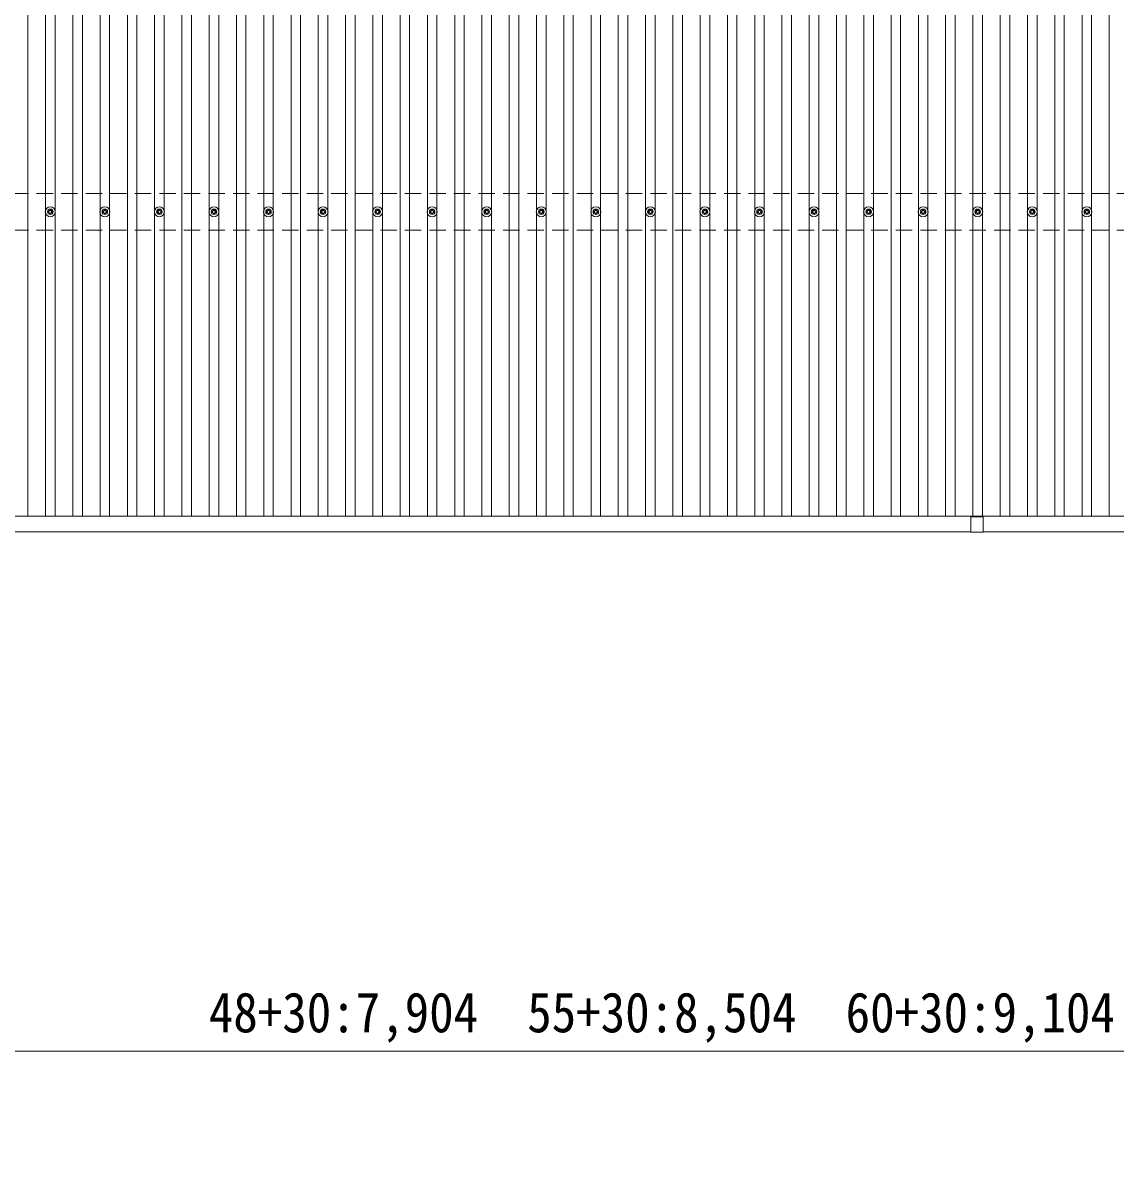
# Model space of a CAD drawing. Units: millimetres at full size, sheet at 1:50; details may follow other scales. Extents: x -14053 to 14053, y -9700 to 9700.
# Drawn here: x -10055 to -6048, y 1151 to 5368 of the extents above; entities that cross this region are included whole.
import ezdxf
from ezdxf.enums import TextEntityAlignment as Align

# ---------------------------------------------------------------- set-up
doc = ezdxf.new("R2010")
doc.units = ezdxf.units.MM
doc.header["$LTSCALE"] = 50
doc.linetypes.add('DASHED1', pattern=[1.8, 1.2, -0.6])
for name, color, linetype, lineweight in [('0-5_PARTS1', 5, 'Continuous', 5), ('0-8_DIM1', 6, 'Continuous', 9), ('1-1', 2, 'Continuous', 9), ('1-2', 134, 'Continuous', 9), ('1-3', 5, 'Continuous', 5), ('1-4', 2, 'DASHED1', 9)]:
    doc.layers.add(name, color=color, linetype=linetype, lineweight=lineweight)
doc.styles.add('ＭＳ ゴシック', font='')
doc.styles.get('ＭＳ ゴシック').set_extended_font_data('MS Gothic')

msp = doc.modelspace()

# ---------------------------------------------------------------- linework, layer by layer
at = {"layer": '0-5_PARTS1', "color": 6, "lineweight": 9}
for p, q in [((-6580.22, 3559.36), (-6580.22, 3502.86)), ((-6558.44, 3559.36), (-6580.22, 3559.36)), ((-6535.22, 3559.36), (-6557.01, 3559.36)), ((-6535.22, 3559.36), (-6535.22, 3502.86)), ((-6535.22, 3502.86), (-6580.22, 3502.86))]:
    msp.add_line(p, q, dxfattribs=at)
for centre, start, end in [((-6558.44, 3558.86), 44.427, 90), ((-6557.72, 3559.56), 224.427, 315.573), ((-6557.01, 3558.86), 90, 135.573)]:
    msp.add_arc(centre, 0.5, start, end, dxfattribs=at)
at = {"layer": '0-8_DIM1'}
msp.add_lwpolyline([(-12006.97, 1601.04), (-3502.97, 1601.04), (-3502.97, 1151.04)], dxfattribs=at)
at = {"layer": '1-1'}
for p, q in [((-11977.96, 3561.01), (-3531.96, 3561.01)), ((-11976.47, 3503.86), (-6580.22, 3503.86)), ((-6535.22, 3503.86), (-3534.26, 3503.86))]:
    msp.add_line(p, q, dxfattribs=at)
at = {"layer": '1-2'}
for p, q in [((-10037.46, 3561.01), (-10037.46, 8890.11)), ((-9972.46, 3561.01), (-9972.46, 8890.11)), ((-9937.46, 3561.01), (-9937.46, 8890.11)), ((-9872.46, 3561.01), (-9872.46, 8890.11)), ((-9837.46, 3561.01), (-9837.46, 8890.11)), ((-9772.46, 3561.01), (-9772.46, 8890.11)), ((-9737.46, 3561.01), (-9737.46, 8890.11)), ((-9672.46, 3561.01), (-9672.46, 8890.11)), ((-9637.46, 3561.01), (-9637.46, 8890.11)), ((-9572.46, 3561.01), (-9572.46, 8890.11)), ((-9537.46, 3561.01), (-9537.46, 8890.11)), ((-9472.46, 3561.01), (-9472.46, 8890.11)), ((-9437.46, 3561.01), (-9437.46, 8890.11)), ((-9372.46, 3561.01), (-9372.46, 8890.11)), ((-9337.46, 3561.01), (-9337.46, 8890.11)), ((-9272.46, 3561.01), (-9272.46, 8890.11)), ((-9237.46, 3561.01), (-9237.46, 8890.11)), ((-9172.46, 3561.01), (-9172.46, 8890.11)), ((-9137.46, 3561.01), (-9137.46, 8890.11)), ((-9072.46, 3561.01), (-9072.46, 8890.11)), ((-9037.46, 3561.01), (-9037.46, 8890.11)), ((-8972.46, 3561.01), (-8972.46, 8890.11)), ((-8937.46, 3561.01), (-8937.46, 8890.11)), ((-8872.46, 3561.01), (-8872.46, 8890.11)), ((-8837.46, 3561.01), (-8837.46, 8890.11)), ((-8772.46, 3561.01), (-8772.46, 8890.11)), ((-8737.46, 3561.01), (-8737.46, 8890.11)), ((-8672.46, 3561.01), (-8672.46, 8890.11)), ((-8637.46, 3561.01), (-8637.46, 8890.11)), ((-8572.46, 3561.01), (-8572.46, 8890.11)), ((-8537.46, 3561.01), (-8537.46, 8890.11)), ((-8472.46, 3561.01), (-8472.46, 8890.11)), ((-8437.46, 3561.01), (-8437.46, 8890.11)), ((-8372.46, 3561.01), (-8372.46, 8890.11)), ((-8337.46, 3561.01), (-8337.46, 8890.11)), ((-8272.46, 3561.01), (-8272.46, 8890.11)), ((-8237.46, 3561.01), (-8237.46, 8890.11)), ((-8172.46, 3561.01), (-8172.46, 8890.11)), ((-8137.46, 3561.01), (-8137.46, 8890.11)), ((-8072.46, 3561.01), (-8072.46, 8890.11)), ((-8037.46, 3561.01), (-8037.46, 8890.11)), ((-7972.46, 3561.01), (-7972.46, 8890.11)), ((-7937.46, 3561.01), (-7937.46, 8890.11)), ((-7872.46, 3561.01), (-7872.46, 8890.11)), ((-7837.46, 3561.01), (-7837.46, 8890.11)), ((-7772.46, 3561.01), (-7772.46, 8890.11)), ((-7737.46, 3561.01), (-7737.46, 8890.11)), ((-7672.46, 3561.01), (-7672.46, 8890.11)), ((-7637.46, 3561.01), (-7637.46, 8890.11)), ((-7572.46, 3561.01), (-7572.46, 8890.11)), ((-7537.46, 3561.01), (-7537.46, 8890.11)), ((-7472.46, 3561.01), (-7472.46, 8890.11)), ((-7437.46, 3561.01), (-7437.46, 8890.11)), ((-7372.46, 3561.01), (-7372.46, 8890.11)), ((-7337.46, 3561.01), (-7337.46, 8890.11)), ((-7272.46, 3561.01), (-7272.46, 8890.11)), ((-7237.46, 3561.01), (-7237.46, 8890.11)), ((-7172.46, 3561.01), (-7172.46, 8890.11)), ((-7137.46, 3561.01), (-7137.46, 8890.11)), ((-7072.46, 3561.01), (-7072.46, 8890.11)), ((-7037.46, 3561.01), (-7037.46, 8890.11)), ((-6972.46, 3561.01), (-6972.46, 8890.11)), ((-6937.46, 3561.01), (-6937.46, 8890.11)), ((-6872.46, 3561.01), (-6872.46, 8890.11)), ((-6837.46, 3561.01), (-6837.46, 8890.11)), ((-6772.46, 3561.01), (-6772.46, 8890.11)), ((-6737.46, 3561.01), (-6737.46, 8890.11)), ((-6672.46, 3561.01), (-6672.46, 8890.11)), ((-6637.46, 3561.01), (-6637.46, 8890.11)), ((-6572.46, 3561.01), (-6572.46, 8890.11)), ((-6537.46, 3561.01), (-6537.46, 8890.11)), ((-6472.46, 3561.01), (-6472.46, 8890.11)), ((-6437.46, 3561.01), (-6437.46, 8890.11)), ((-6372.46, 3561.01), (-6372.46, 8890.11)), ((-6337.46, 3561.01), (-6337.46, 8890.11)), ((-6272.46, 3561.01), (-6272.46, 8890.11)), ((-6237.46, 3561.01), (-6237.46, 8890.11)), ((-6172.46, 3561.01), (-6172.46, 8890.11)), ((-6137.46, 3561.01), (-6137.46, 8890.11)), ((-6072.46, 3561.01), (-6072.46, 8890.11))]:
    msp.add_line(p, q, dxfattribs=at)
at = {"layer": '1-3'}
for p, q in [((-9956.71, 4686.5), (-9956.71, 4682.09)), ((-9953.21, 4686.5), (-9953.21, 4682.09)), ((-9756.71, 4686.5), (-9756.71, 4682.09)), ((-9753.21, 4686.5), (-9753.21, 4682.09)), ((-9556.71, 4686.5), (-9556.71, 4682.09)), ((-9553.21, 4686.5), (-9553.21, 4682.09)), ((-9356.71, 4686.5), (-9356.71, 4682.09)), ((-9353.21, 4686.5), (-9353.21, 4682.09)), ((-9156.71, 4686.5), (-9156.71, 4682.09)), ((-9153.21, 4686.5), (-9153.21, 4682.09)), ((-8956.71, 4686.5), (-8956.71, 4682.09)), ((-8953.21, 4686.5), (-8953.21, 4682.09)), ((-8756.71, 4686.5), (-8756.71, 4682.09)), ((-8753.21, 4686.5), (-8753.21, 4682.09)), ((-8556.71, 4686.5), (-8556.71, 4682.09)), ((-8553.21, 4686.5), (-8553.21, 4682.09)), ((-8356.71, 4686.5), (-8356.71, 4682.09)), ((-8353.21, 4686.5), (-8353.21, 4682.09)), ((-8156.71, 4686.5), (-8156.71, 4682.09)), ((-8153.21, 4686.5), (-8153.21, 4682.09)), ((-7956.71, 4686.5), (-7956.71, 4682.09)), ((-7953.21, 4686.5), (-7953.21, 4682.09)), ((-7756.71, 4686.5), (-7756.71, 4682.09)), ((-7753.21, 4686.5), (-7753.21, 4682.09)), ((-7556.71, 4686.5), (-7556.71, 4682.09)), ((-7553.21, 4686.5), (-7553.21, 4682.09)), ((-7356.71, 4686.5), (-7356.71, 4682.09)), ((-7353.21, 4686.5), (-7353.21, 4682.09)), ((-7156.71, 4686.5), (-7156.71, 4682.09)), ((-7153.21, 4686.5), (-7153.21, 4682.09)), ((-6956.71, 4686.5), (-6956.71, 4682.09)), ((-6953.21, 4686.5), (-6953.21, 4682.09)), ((-6756.71, 4686.5), (-6756.71, 4682.09)), ((-6753.21, 4686.5), (-6753.21, 4682.09)), ((-6556.71, 4686.5), (-6556.71, 4682.09)), ((-6553.21, 4686.5), (-6553.21, 4682.09)), ((-6356.71, 4686.5), (-6356.71, 4682.09)), ((-6353.21, 4686.5), (-6353.21, 4682.09)), ((-6156.71, 4686.5), (-6156.71, 4682.09)), ((-6153.21, 4686.5), (-6153.21, 4682.09)), ((-9964.96, 4678.26), (-9960.54, 4678.26)), ((-9964.96, 4674.76), (-9960.54, 4674.76)), ((-9956.71, 4670.92), (-9956.71, 4666.51)), ((-9953.21, 4670.92), (-9953.21, 4666.51)), ((-9949.38, 4678.26), (-9944.96, 4678.26)), ((-9949.38, 4674.76), (-9944.96, 4674.76)), ((-9764.96, 4678.26), (-9760.54, 4678.26)), ((-9764.96, 4674.76), (-9760.54, 4674.76)), ((-9756.71, 4670.92), (-9756.71, 4666.51)), ((-9753.21, 4670.92), (-9753.21, 4666.51)), ((-9749.38, 4678.26), (-9744.96, 4678.26)), ((-9749.38, 4674.76), (-9744.96, 4674.76)), ((-9564.96, 4678.26), (-9560.54, 4678.26)), ((-9564.96, 4674.76), (-9560.54, 4674.76)), ((-9556.71, 4670.92), (-9556.71, 4666.51)), ((-9553.21, 4670.92), (-9553.21, 4666.51)), ((-9549.38, 4678.26), (-9544.96, 4678.26)), ((-9549.38, 4674.76), (-9544.96, 4674.76)), ((-9364.96, 4678.26), (-9360.54, 4678.26)), ((-9364.96, 4674.76), (-9360.54, 4674.76)), ((-9356.71, 4670.92), (-9356.71, 4666.51)), ((-9353.21, 4670.92), (-9353.21, 4666.51)), ((-9349.38, 4678.26), (-9344.96, 4678.26)), ((-9349.38, 4674.76), (-9344.96, 4674.76)), ((-9164.96, 4678.26), (-9160.54, 4678.26)), ((-9164.96, 4674.76), (-9160.54, 4674.76)), ((-9156.71, 4670.92), (-9156.71, 4666.51)), ((-9153.21, 4670.92), (-9153.21, 4666.51)), ((-9149.38, 4678.26), (-9144.96, 4678.26)), ((-9149.38, 4674.76), (-9144.96, 4674.76)), ((-8964.96, 4678.26), (-8960.54, 4678.26)), ((-8964.96, 4674.76), (-8960.54, 4674.76)), ((-8956.71, 4670.92), (-8956.71, 4666.51)), ((-8953.21, 4670.92), (-8953.21, 4666.51)), ((-8949.38, 4678.26), (-8944.96, 4678.26)), ((-8949.38, 4674.76), (-8944.96, 4674.76)), ((-8764.96, 4678.26), (-8760.54, 4678.26)), ((-8764.96, 4674.76), (-8760.54, 4674.76)), ((-8756.71, 4670.92), (-8756.71, 4666.51)), ((-8753.21, 4670.92), (-8753.21, 4666.51)), ((-8749.38, 4678.26), (-8744.96, 4678.26)), ((-8749.38, 4674.76), (-8744.96, 4674.76)), ((-8564.96, 4678.26), (-8560.54, 4678.26)), ((-8564.96, 4674.76), (-8560.54, 4674.76)), ((-8556.71, 4670.92), (-8556.71, 4666.51)), ((-8553.21, 4670.92), (-8553.21, 4666.51)), ((-8549.38, 4678.26), (-8544.96, 4678.26)), ((-8549.38, 4674.76), (-8544.96, 4674.76)), ((-8364.96, 4678.26), (-8360.54, 4678.26)), ((-8364.96, 4674.76), (-8360.54, 4674.76)), ((-8356.71, 4670.92), (-8356.71, 4666.51)), ((-8353.21, 4670.92), (-8353.21, 4666.51)), ((-8349.38, 4678.26), (-8344.96, 4678.26)), ((-8349.38, 4674.76), (-8344.96, 4674.76)), ((-8164.96, 4678.26), (-8160.54, 4678.26)), ((-8164.96, 4674.76), (-8160.54, 4674.76)), ((-8156.71, 4670.92), (-8156.71, 4666.51)), ((-8153.21, 4670.92), (-8153.21, 4666.51)), ((-8149.38, 4678.26), (-8144.96, 4678.26)), ((-8149.38, 4674.76), (-8144.96, 4674.76)), ((-7964.96, 4678.26), (-7960.54, 4678.26)), ((-7964.96, 4674.76), (-7960.54, 4674.76)), ((-7956.71, 4670.92), (-7956.71, 4666.51)), ((-7953.21, 4670.92), (-7953.21, 4666.51)), ((-7949.38, 4678.26), (-7944.96, 4678.26)), ((-7949.38, 4674.76), (-7944.96, 4674.76)), ((-7764.96, 4678.26), (-7760.54, 4678.26)), ((-7764.96, 4674.76), (-7760.54, 4674.76)), ((-7756.71, 4670.92), (-7756.71, 4666.51)), ((-7753.21, 4670.92), (-7753.21, 4666.51)), ((-7749.38, 4678.26), (-7744.96, 4678.26)), ((-7749.38, 4674.76), (-7744.96, 4674.76)), ((-7564.96, 4678.26), (-7560.54, 4678.26)), ((-7564.96, 4674.76), (-7560.54, 4674.76)), ((-7556.71, 4670.92), (-7556.71, 4666.51)), ((-7553.21, 4670.92), (-7553.21, 4666.51)), ((-7549.38, 4678.26), (-7544.96, 4678.26)), ((-7549.38, 4674.76), (-7544.96, 4674.76)), ((-7364.96, 4678.26), (-7360.54, 4678.26)), ((-7364.96, 4674.76), (-7360.54, 4674.76)), ((-7356.71, 4670.92), (-7356.71, 4666.51)), ((-7353.21, 4670.92), (-7353.21, 4666.51)), ((-7349.38, 4678.26), (-7344.96, 4678.26)), ((-7349.38, 4674.76), (-7344.96, 4674.76)), ((-7164.96, 4678.26), (-7160.54, 4678.26)), ((-7164.96, 4674.76), (-7160.54, 4674.76)), ((-7156.71, 4670.92), (-7156.71, 4666.51)), ((-7153.21, 4670.92), (-7153.21, 4666.51)), ((-7149.38, 4678.26), (-7144.96, 4678.26)), ((-7149.38, 4674.76), (-7144.96, 4674.76)), ((-6964.96, 4678.26), (-6960.54, 4678.26)), ((-6964.96, 4674.76), (-6960.54, 4674.76)), ((-6956.71, 4670.92), (-6956.71, 4666.51)), ((-6953.21, 4670.92), (-6953.21, 4666.51)), ((-6949.38, 4678.26), (-6944.96, 4678.26)), ((-6949.38, 4674.76), (-6944.96, 4674.76)), ((-6764.96, 4678.26), (-6760.54, 4678.26)), ((-6764.96, 4674.76), (-6760.54, 4674.76)), ((-6756.71, 4670.92), (-6756.71, 4666.51)), ((-6753.21, 4670.92), (-6753.21, 4666.51)), ((-6749.38, 4678.26), (-6744.96, 4678.26)), ((-6749.38, 4674.76), (-6744.96, 4674.76)), ((-6564.96, 4678.26), (-6560.54, 4678.26)), ((-6564.96, 4674.76), (-6560.54, 4674.76)), ((-6556.71, 4670.92), (-6556.71, 4666.51)), ((-6553.21, 4670.92), (-6553.21, 4666.51)), ((-6549.38, 4678.26), (-6544.96, 4678.26)), ((-6549.38, 4674.76), (-6544.96, 4674.76)), ((-6364.96, 4678.26), (-6360.54, 4678.26)), ((-6364.96, 4674.76), (-6360.54, 4674.76)), ((-6356.71, 4670.92), (-6356.71, 4666.51)), ((-6353.21, 4670.92), (-6353.21, 4666.51)), ((-6349.38, 4678.26), (-6344.96, 4678.26)), ((-6349.38, 4674.76), (-6344.96, 4674.76)), ((-6164.96, 4678.26), (-6160.54, 4678.26)), ((-6164.96, 4674.76), (-6160.54, 4674.76)), ((-6156.71, 4670.92), (-6156.71, 4666.51)), ((-6153.21, 4670.92), (-6153.21, 4666.51)), ((-6149.38, 4678.26), (-6144.96, 4678.26)), ((-6149.38, 4674.76), (-6144.96, 4674.76))]:
    msp.add_line(p, q, dxfattribs=at)
for centre, radius in [((-9954.96, 4676.51), 18.25), ((-9954.96, 4676.51), 10.15), ((-9954.96, 4676.51), 5.85), ((-9954.96, 4676.51), 5.25), ((-9754.96, 4676.51), 18.25), ((-9754.96, 4676.51), 10.15), ((-9754.96, 4676.51), 5.85), ((-9754.96, 4676.51), 5.25), ((-9554.96, 4676.51), 18.25), ((-9554.96, 4676.51), 10.15), ((-9554.96, 4676.51), 5.85), ((-9554.96, 4676.51), 5.25), ((-9354.96, 4676.51), 18.25), ((-9354.96, 4676.51), 10.15), ((-9354.96, 4676.51), 5.85), ((-9354.96, 4676.51), 5.25), ((-9154.96, 4676.51), 18.25), ((-9154.96, 4676.51), 10.15), ((-9154.96, 4676.51), 5.85), ((-9154.96, 4676.51), 5.25), ((-8954.96, 4676.51), 18.25), ((-8954.96, 4676.51), 10.15), ((-8954.96, 4676.51), 5.85), ((-8954.96, 4676.51), 5.25), ((-8754.96, 4676.51), 18.25), ((-8754.96, 4676.51), 10.15), ((-8754.96, 4676.51), 5.85), ((-8754.96, 4676.51), 5.25), ((-8554.96, 4676.51), 18.25), ((-8554.96, 4676.51), 10.15), ((-8554.96, 4676.51), 5.85), ((-8554.96, 4676.51), 5.25), ((-8354.96, 4676.51), 18.25), ((-8354.96, 4676.51), 10.15), ((-8354.96, 4676.51), 5.85), ((-8354.96, 4676.51), 5.25), ((-8154.96, 4676.51), 18.25), ((-8154.96, 4676.51), 10.15), ((-8154.96, 4676.51), 5.85), ((-8154.96, 4676.51), 5.25), ((-7954.96, 4676.51), 18.25), ((-7954.96, 4676.51), 10.15), ((-7954.96, 4676.51), 5.85), ((-7954.96, 4676.51), 5.25), ((-7754.96, 4676.51), 18.25), ((-7754.96, 4676.51), 10.15), ((-7754.96, 4676.51), 5.85), ((-7754.96, 4676.51), 5.25), ((-7554.96, 4676.51), 18.25), ((-7554.96, 4676.51), 10.15), ((-7554.96, 4676.51), 5.85), ((-7554.96, 4676.51), 5.25), ((-7354.96, 4676.51), 18.25), ((-7354.96, 4676.51), 10.15), ((-7354.96, 4676.51), 5.85), ((-7354.96, 4676.51), 5.25), ((-7154.96, 4676.51), 18.25), ((-7154.96, 4676.51), 10.15), ((-7154.96, 4676.51), 5.85), ((-7154.96, 4676.51), 5.25), ((-6954.96, 4676.51), 18.25), ((-6954.96, 4676.51), 10.15), ((-6954.96, 4676.51), 5.85), ((-6954.96, 4676.51), 5.25), ((-6754.96, 4676.51), 18.25), ((-6754.96, 4676.51), 10.15), ((-6754.96, 4676.51), 5.85), ((-6754.96, 4676.51), 5.25), ((-6554.96, 4676.51), 18.25), ((-6554.96, 4676.51), 10.15), ((-6554.96, 4676.51), 5.85), ((-6554.96, 4676.51), 5.25), ((-6354.96, 4676.51), 18.25), ((-6354.96, 4676.51), 10.15), ((-6354.96, 4676.51), 5.85), ((-6354.96, 4676.51), 5.25), ((-6154.96, 4676.51), 18.25), ((-6154.96, 4676.51), 10.15), ((-6154.96, 4676.51), 5.85), ((-6154.96, 4676.51), 5.25)]:
    msp.add_circle(centre, radius, dxfattribs=at)
at = {"layer": '1-4'}
for p, q in [((-3554.96, 4743.51), (-11954.96, 4743.51)), ((-3554.96, 4609.51), (-11954.96, 4609.51))]:
    msp.add_line(p, q, dxfattribs=at)

# ---------------------------------------------------------------- texts
at = {"layer": '0-8_DIM1', "color": 7, "style": 'ＭＳ ゴシック', "width": 0.9}
msp.add_text('48+30:7,904\u300055+30:8,504\u300060+30:9,104', height=146.6, dxfattribs=at).set_placement((-9373.72, 1626.04), align=Align.BOTTOM_LEFT)

doc.saveas('drawing.dxf')
